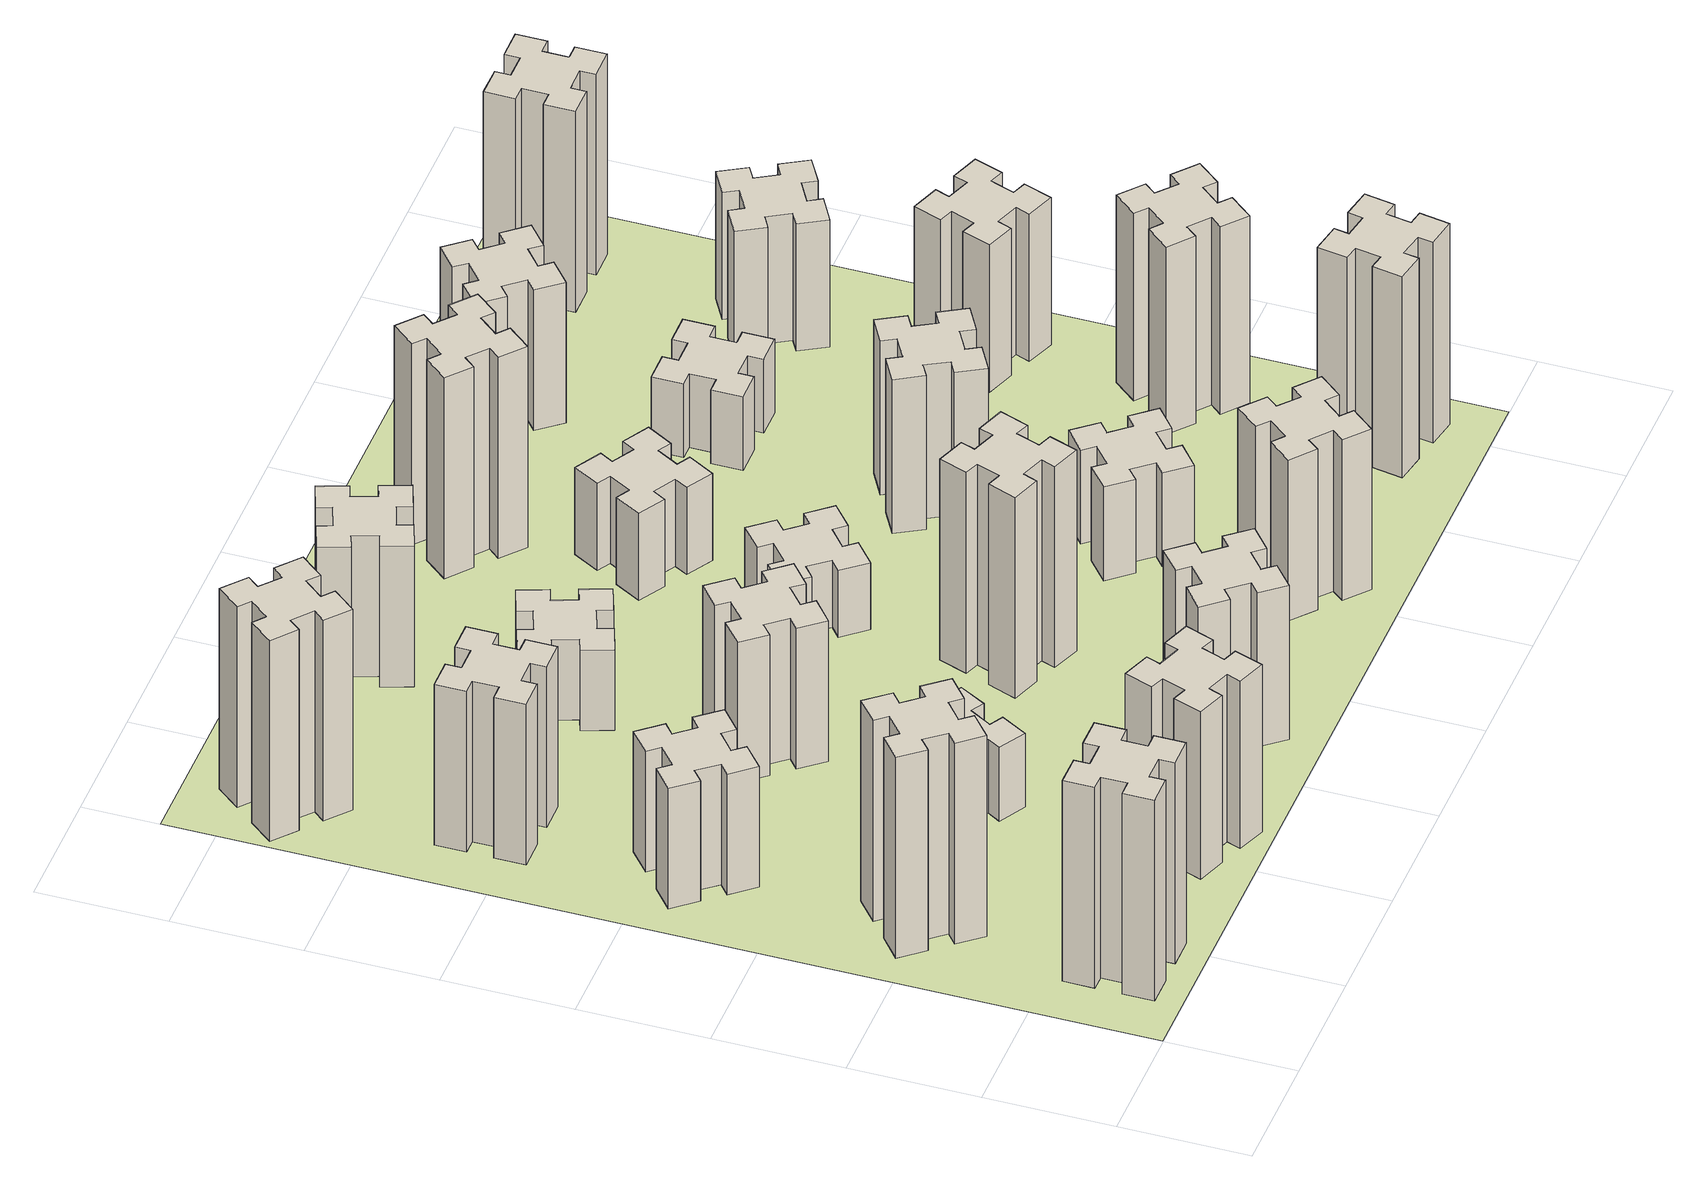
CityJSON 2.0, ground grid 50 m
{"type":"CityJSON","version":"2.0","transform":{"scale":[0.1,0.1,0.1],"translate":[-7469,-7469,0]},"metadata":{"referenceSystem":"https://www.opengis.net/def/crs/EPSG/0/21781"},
"CityObjects":{
"building1":{"type":"Building","attributes":{"class":"1000","function":"1000","usage":"1000","yearOfConstruction":2016,"roofType":"1000","measuredHeight":90,"storeysAboveGround":30,"storeysBelowGround":0},"geometry":[{"type":"Solid","lod":"1","boundaries":[[[[0,1,2,3,4,5,6,7,8,9,10,11,12,13,14,15,16,17,18,19]],[[17,16,20,21]],[[16,15,22,20]],[[15,14,23,22]],[[14,13,24,23]],[[13,12,25,24]],[[12,11,26,25]],[[11,10,27,26]],[[10,9,28,27]],[[9,8,29,28]],[[8,7,30,29]],[[7,6,31,30]],[[6,5,32,31]],[[5,4,33,32]],[[4,3,34,33]],[[3,2,35,34]],[[2,1,36,35]],[[1,0,37,36]],[[0,19,38,37]],[[19,18,39,38]],[[18,17,21,39]],[[24,25,26,27,28,29,30,31,32,33,34,35,36,37,38,39,21,20,22,23]]]]}]},
"building2":{"type":"Building","attributes":{"class":"1000","function":"1000","usage":"1000","yearOfConstruction":2016,"roofType":"1000","measuredHeight":90,"storeysAboveGround":30,"storeysBelowGround":0},"geometry":[{"type":"Solid","lod":"1","boundaries":[[[[40,41,42,43,44,45,46,47,48,49,50,51,52,53,54,55,56,57,58,59]],[[57,56,60,61]],[[56,55,62,60]],[[55,54,63,62]],[[54,53,64,63]],[[53,52,65,64]],[[52,51,66,65]],[[51,50,67,66]],[[50,49,68,67]],[[49,48,69,68]],[[48,47,70,69]],[[47,46,71,70]],[[46,45,72,71]],[[45,44,73,72]],[[44,43,74,73]],[[43,42,75,74]],[[42,41,76,75]],[[41,40,77,76]],[[40,59,78,77]],[[59,58,79,78]],[[58,57,61,79]],[[64,65,66,67,68,69,70,71,72,73,74,75,76,77,78,79,61,60,62,63]]]]}]},
"building3":{"type":"Building","attributes":{"class":"1000","function":"1000","usage":"1000","yearOfConstruction":2016,"roofType":"1000","measuredHeight":54,"storeysAboveGround":30,"storeysBelowGround":0},"geometry":[{"type":"Solid","lod":"1","boundaries":[[[[80,81,82,83,84,85,86,87,88,89,90,91,92,93,94,95,96,97,98,99]],[[97,96,100,101]],[[96,95,102,100]],[[95,94,103,102]],[[94,93,104,103]],[[93,92,105,104]],[[92,91,106,105]],[[91,90,107,106]],[[90,89,108,107]],[[89,88,109,108]],[[88,87,110,109]],[[87,86,111,110]],[[86,85,112,111]],[[85,84,113,112]],[[84,83,114,113]],[[83,82,115,114]],[[82,81,116,115]],[[81,80,117,116]],[[80,99,118,117]],[[99,98,119,118]],[[98,97,101,119]],[[104,105,106,107,108,109,110,111,112,113,114,115,116,117,118,119,101,100,102,103]]]]}]},
"building4":{"type":"Building","attributes":{"class":"1000","function":"1000","usage":"1000","yearOfConstruction":2016,"roofType":"1000","measuredHeight":72,"storeysAboveGround":30,"storeysBelowGround":0},"geometry":[{"type":"Solid","lod":"1","boundaries":[[[[120,121,122,123,124,125,126,127,128,129,130,131,132,133,134,135,136,137,138,139]],[[137,136,140,141]],[[136,135,142,140]],[[135,134,143,142]],[[134,133,144,143]],[[133,132,145,144]],[[132,131,146,145]],[[131,130,147,146]],[[130,129,148,147]],[[129,128,149,148]],[[128,127,150,149]],[[127,126,151,150]],[[126,125,152,151]],[[125,124,153,152]],[[124,123,154,153]],[[123,122,155,154]],[[122,121,156,155]],[[121,120,157,156]],[[120,139,158,157]],[[139,138,159,158]],[[138,137,141,159]],[[144,145,146,147,148,149,150,151,152,153,154,155,156,157,158,159,141,140,142,143]]]]}]},
"building5":{"type":"Building","attributes":{"class":"1000","function":"1000","usage":"1000","yearOfConstruction":2016,"roofType":"1000","measuredHeight":75,"storeysAboveGround":30,"storeysBelowGround":0},"geometry":[{"type":"Solid","lod":"1","boundaries":[[[[160,161,162,163,164,165,166,167,168,169,170,171,172,173,174,175,176,177,178,179]],[[177,176,180,181]],[[176,175,182,180]],[[175,174,183,182]],[[174,173,184,183]],[[173,172,185,184]],[[172,171,186,185]],[[171,170,187,186]],[[170,169,188,187]],[[169,168,189,188]],[[168,167,190,189]],[[167,166,191,190]],[[166,165,192,191]],[[165,164,193,192]],[[164,163,194,193]],[[163,162,195,194]],[[162,161,196,195]],[[161,160,197,196]],[[160,179,198,197]],[[179,178,199,198]],[[178,177,181,199]],[[184,185,186,187,188,189,190,191,192,193,194,195,196,197,198,199,181,180,182,183]]]]}]},
"building6":{"type":"Building","attributes":{"class":"1000","function":"1000","usage":"1000","yearOfConstruction":2016,"roofType":"1000","measuredHeight":90,"storeysAboveGround":30,"storeysBelowGround":0},"geometry":[{"type":"Solid","lod":"1","boundaries":[[[[200,201,202,203,204,205,206,207,208,209,210,211,212,213,214,215,216,217,218,219]],[[217,216,220,221]],[[216,215,222,220]],[[215,214,223,222]],[[214,213,224,223]],[[213,212,225,224]],[[212,211,226,225]],[[211,210,227,226]],[[210,209,228,227]],[[209,208,229,228]],[[208,207,230,229]],[[207,206,231,230]],[[206,205,232,231]],[[205,204,233,232]],[[204,203,234,233]],[[203,202,235,234]],[[202,201,236,235]],[[201,200,237,236]],[[200,219,238,237]],[[219,218,239,238]],[[218,217,221,239]],[[224,225,226,227,228,229,230,231,232,233,234,235,236,237,238,239,221,220,222,223]]]]}]},
"building7":{"type":"Building","attributes":{"class":"1000","function":"1000","usage":"1000","yearOfConstruction":2016,"roofType":"1000","measuredHeight":33,"storeysAboveGround":30,"storeysBelowGround":0},"geometry":[{"type":"Solid","lod":"1","boundaries":[[[[240,241,242,243,244,245,246,247,248,249,250,251,252,253,254,255,256,257,258,259]],[[257,256,260,261]],[[256,255,262,260]],[[255,254,263,262]],[[254,253,264,263]],[[253,252,265,264]],[[252,251,266,265]],[[251,250,267,266]],[[250,249,268,267]],[[249,248,269,268]],[[248,247,270,269]],[[247,246,271,270]],[[246,245,272,271]],[[245,244,273,272]],[[244,243,274,273]],[[243,242,275,274]],[[242,241,276,275]],[[241,240,277,276]],[[240,259,278,277]],[[259,258,279,278]],[[258,257,261,279]],[[264,265,266,267,268,269,270,271,272,273,274,275,276,277,278,279,261,260,262,263]]]]}]},
"building8":{"type":"Building","attributes":{"class":"1000","function":"1000","usage":"1000","yearOfConstruction":2016,"roofType":"1000","measuredHeight":63,"storeysAboveGround":30,"storeysBelowGround":0},"geometry":[{"type":"Solid","lod":"1","boundaries":[[[[280,281,282,283,284,285,286,287,288,289,290,291,292,293,294,295,296,297,298,299]],[[297,296,300,301]],[[296,295,302,300]],[[295,294,303,302]],[[294,293,304,303]],[[293,292,305,304]],[[292,291,306,305]],[[291,290,307,306]],[[290,289,308,307]],[[289,288,309,308]],[[288,287,310,309]],[[287,286,311,310]],[[286,285,312,311]],[[285,284,313,312]],[[284,283,314,313]],[[283,282,315,314]],[[282,281,316,315]],[[281,280,317,316]],[[280,299,318,317]],[[299,298,319,318]],[[298,297,301,319]],[[304,305,306,307,308,309,310,311,312,313,314,315,316,317,318,319,301,300,302,303]]]]}]},
"building9":{"type":"Building","attributes":{"class":"1000","function":"1000","usage":"1000","yearOfConstruction":2016,"roofType":"1000","measuredHeight":69,"storeysAboveGround":30,"storeysBelowGround":0},"geometry":[{"type":"Solid","lod":"1","boundaries":[[[[320,321,322,323,324,325,326,327,328,329,330,331,332,333,334,335,336,337,338,339]],[[337,336,340,341]],[[336,335,342,340]],[[335,334,343,342]],[[334,333,344,343]],[[333,332,345,344]],[[332,331,346,345]],[[331,330,347,346]],[[330,329,348,347]],[[329,328,349,348]],[[328,327,350,349]],[[327,326,351,350]],[[326,325,352,351]],[[325,324,353,352]],[[324,323,354,353]],[[323,322,355,354]],[[322,321,356,355]],[[321,320,357,356]],[[320,339,358,357]],[[339,338,359,358]],[[338,337,341,359]],[[344,345,346,347,348,349,350,351,352,353,354,355,356,357,358,359,341,340,342,343]]]]}]},
"building10":{"type":"Building","attributes":{"class":"1000","function":"1000","usage":"1000","yearOfConstruction":2016,"roofType":"1000","measuredHeight":36,"storeysAboveGround":30,"storeysBelowGround":0},"geometry":[{"type":"Solid","lod":"1","boundaries":[[[[360,361,362,363,364,365,366,367,368,369,370,371,372,373,374,375,376,377,378,379]],[[377,376,380,381]],[[376,375,382,380]],[[375,374,383,382]],[[374,373,384,383]],[[373,372,385,384]],[[372,371,386,385]],[[371,370,387,386]],[[370,369,388,387]],[[369,368,389,388]],[[368,367,390,389]],[[367,366,391,390]],[[366,365,392,391]],[[365,364,393,392]],[[364,363,394,393]],[[363,362,395,394]],[[362,361,396,395]],[[361,360,397,396]],[[360,379,398,397]],[[379,378,399,398]],[[378,377,381,399]],[[384,385,386,387,388,389,390,391,392,393,394,395,396,397,398,399,381,380,382,383]]]]}]},
"building11":{"type":"Building","attributes":{"class":"1000","function":"1000","usage":"1000","yearOfConstruction":2016,"roofType":"1000","measuredHeight":63,"storeysAboveGround":30,"storeysBelowGround":0},"geometry":[{"type":"Solid","lod":"1","boundaries":[[[[400,401,402,403,404,405,406,407,408,409,410,411,412,413,414,415,416,417,418,419]],[[417,416,420,421]],[[416,415,422,420]],[[415,414,423,422]],[[414,413,424,423]],[[413,412,425,424]],[[412,411,426,425]],[[411,410,427,426]],[[410,409,428,427]],[[409,408,429,428]],[[408,407,430,429]],[[407,406,431,430]],[[406,405,432,431]],[[405,404,433,432]],[[404,403,434,433]],[[403,402,435,434]],[[402,401,436,435]],[[401,400,437,436]],[[400,419,438,437]],[[419,418,439,438]],[[418,417,421,439]],[[424,425,426,427,428,429,430,431,432,433,434,435,436,437,438,439,421,420,422,423]]]]}]},
"building12":{"type":"Building","attributes":{"class":"1000","function":"1000","usage":"1000","yearOfConstruction":2016,"roofType":"1000","measuredHeight":90,"storeysAboveGround":30,"storeysBelowGround":0},"geometry":[{"type":"Solid","lod":"1","boundaries":[[[[440,441,442,443,444,445,446,447,448,449,450,451,452,453,454,455,456,457,458,459]],[[457,456,460,461]],[[456,455,462,460]],[[455,454,463,462]],[[454,453,464,463]],[[453,452,465,464]],[[452,451,466,465]],[[451,450,467,466]],[[450,449,468,467]],[[449,448,469,468]],[[448,447,470,469]],[[447,446,471,470]],[[446,445,472,471]],[[445,444,473,472]],[[444,443,474,473]],[[443,442,475,474]],[[442,441,476,475]],[[441,440,477,476]],[[440,459,478,477]],[[459,458,479,478]],[[458,457,461,479]],[[464,465,466,467,468,469,470,471,472,473,474,475,476,477,478,479,461,460,462,463]]]]}]},
"building13":{"type":"Building","attributes":{"class":"1000","function":"1000","usage":"1000","yearOfConstruction":2016,"roofType":"1000","measuredHeight":30,"storeysAboveGround":30,"storeysBelowGround":0},"geometry":[{"type":"Solid","lod":"1","boundaries":[[[[480,481,482,483,484,485,486,487,488,489,490,491,492,493,494,495,496,497,498,499]],[[497,496,500,501]],[[496,495,502,500]],[[495,494,503,502]],[[494,493,504,503]],[[493,492,505,504]],[[492,491,506,505]],[[491,490,507,506]],[[490,489,508,507]],[[489,488,509,508]],[[488,487,510,509]],[[487,486,511,510]],[[486,485,512,511]],[[485,484,513,512]],[[484,483,514,513]],[[483,482,515,514]],[[482,481,516,515]],[[481,480,517,516]],[[480,499,518,517]],[[499,498,519,518]],[[498,497,501,519]],[[504,505,506,507,508,509,510,511,512,513,514,515,516,517,518,519,501,500,502,503]]]]}]},
"building14":{"type":"Building","attributes":{"class":"1000","function":"1000","usage":"1000","yearOfConstruction":2016,"roofType":"1000","measuredHeight":72,"storeysAboveGround":30,"storeysBelowGround":0},"geometry":[{"type":"Solid","lod":"1","boundaries":[[[[520,521,522,523,524,525,526,527,528,529,530,531,532,533,534,535,536,537,538,539]],[[537,536,540,541]],[[536,535,542,540]],[[535,534,543,542]],[[534,533,544,543]],[[533,532,545,544]],[[532,531,546,545]],[[531,530,547,546]],[[530,529,548,547]],[[529,528,549,548]],[[528,527,550,549]],[[527,526,551,550]],[[526,525,552,551]],[[525,524,553,552]],[[524,523,554,553]],[[523,522,555,554]],[[522,521,556,555]],[[521,520,557,556]],[[520,539,558,557]],[[539,538,559,558]],[[538,537,541,559]],[[544,545,546,547,548,549,550,551,552,553,554,555,556,557,558,559,541,540,542,543]]]]}]},
"building15":{"type":"Building","attributes":{"class":"1000","function":"1000","usage":"1000","yearOfConstruction":2016,"roofType":"1000","measuredHeight":39,"storeysAboveGround":30,"storeysBelowGround":0},"geometry":[{"type":"Solid","lod":"1","boundaries":[[[[560,561,562,563,564,565,566,567,568,569,570,571,572,573,574,575,576,577,578,579]],[[577,576,580,581]],[[576,575,582,580]],[[575,574,583,582]],[[574,573,584,583]],[[573,572,585,584]],[[572,571,586,585]],[[571,570,587,586]],[[570,569,588,587]],[[569,568,589,588]],[[568,567,590,589]],[[567,566,591,590]],[[566,565,592,591]],[[565,564,593,592]],[[564,563,594,593]],[[563,562,595,594]],[[562,561,596,595]],[[561,560,597,596]],[[560,579,598,597]],[[579,578,599,598]],[[578,577,581,599]],[[584,585,586,587,588,589,590,591,592,593,594,595,596,597,598,599,581,580,582,583]]]]}]},
"building16":{"type":"Building","attributes":{"class":"1000","function":"1000","usage":"1000","yearOfConstruction":2016,"roofType":"1000","measuredHeight":90,"storeysAboveGround":30,"storeysBelowGround":0},"geometry":[{"type":"Solid","lod":"1","boundaries":[[[[600,601,602,603,604,605,606,607,608,609,610,611,612,613,614,615,616,617,618,619]],[[617,616,620,621]],[[616,615,622,620]],[[615,614,623,622]],[[614,613,624,623]],[[613,612,625,624]],[[612,611,626,625]],[[611,610,627,626]],[[610,609,628,627]],[[609,608,629,628]],[[608,607,630,629]],[[607,606,631,630]],[[606,605,632,631]],[[605,604,633,632]],[[604,603,634,633]],[[603,602,635,634]],[[602,601,636,635]],[[601,600,637,636]],[[600,619,638,637]],[[619,618,639,638]],[[618,617,621,639]],[[624,625,626,627,628,629,630,631,632,633,634,635,636,637,638,639,621,620,622,623]]]]}]},
"building17":{"type":"Building","attributes":{"class":"1000","function":"1000","usage":"1000","yearOfConstruction":2016,"roofType":"1000","measuredHeight":42,"storeysAboveGround":30,"storeysBelowGround":0},"geometry":[{"type":"Solid","lod":"1","boundaries":[[[[640,641,642,643,644,645,646,647,648,649,650,651,652,653,654,655,656,657,658,659]],[[657,656,660,661]],[[656,655,662,660]],[[655,654,663,662]],[[654,653,664,663]],[[653,652,665,664]],[[652,651,666,665]],[[651,650,667,666]],[[650,649,668,667]],[[649,648,669,668]],[[648,647,670,669]],[[647,646,671,670]],[[646,645,672,671]],[[645,644,673,672]],[[644,643,674,673]],[[643,642,675,674]],[[642,641,676,675]],[[641,640,677,676]],[[640,659,678,677]],[[659,658,679,678]],[[658,657,661,679]],[[664,665,666,667,668,669,670,671,672,673,674,675,676,677,678,679,661,660,662,663]]]]}]},
"building18":{"type":"Building","attributes":{"class":"1000","function":"1000","usage":"1000","yearOfConstruction":2016,"roofType":"1000","measuredHeight":69,"storeysAboveGround":30,"storeysBelowGround":0},"geometry":[{"type":"Solid","lod":"1","boundaries":[[[[680,681,682,683,684,685,686,687,688,689,690,691,692,693,694,695,696,697,698,699]],[[697,696,700,701]],[[696,695,702,700]],[[695,694,703,702]],[[694,693,704,703]],[[693,692,705,704]],[[692,691,706,705]],[[691,690,707,706]],[[690,689,708,707]],[[689,688,709,708]],[[688,687,710,709]],[[687,686,711,710]],[[686,685,712,711]],[[685,684,713,712]],[[684,683,714,713]],[[683,682,715,714]],[[682,681,716,715]],[[681,680,717,716]],[[680,699,718,717]],[[699,698,719,718]],[[698,697,701,719]],[[704,705,706,707,708,709,710,711,712,713,714,715,716,717,718,719,701,700,702,703]]]]}]},
"building19":{"type":"Building","attributes":{"class":"1000","function":"1000","usage":"1000","yearOfConstruction":2016,"roofType":"1000","measuredHeight":33,"storeysAboveGround":30,"storeysBelowGround":0},"geometry":[{"type":"Solid","lod":"1","boundaries":[[[[720,721,722,723,724,725,726,727,728,729,730,731,732,733,734,735,736,737,738,739]],[[737,736,740,741]],[[736,735,742,740]],[[735,734,743,742]],[[734,733,744,743]],[[733,732,745,744]],[[732,731,746,745]],[[731,730,747,746]],[[730,729,748,747]],[[729,728,749,748]],[[728,727,750,749]],[[727,726,751,750]],[[726,725,752,751]],[[725,724,753,752]],[[724,723,754,753]],[[723,722,755,754]],[[722,721,756,755]],[[721,720,757,756]],[[720,739,758,757]],[[739,738,759,758]],[[738,737,741,759]],[[744,745,746,747,748,749,750,751,752,753,754,755,756,757,758,759,741,740,742,743]]]]}]},
"building20":{"type":"Building","attributes":{"class":"1000","function":"1000","usage":"1000","yearOfConstruction":2016,"roofType":"1000","measuredHeight":90,"storeysAboveGround":30,"storeysBelowGround":0},"geometry":[{"type":"Solid","lod":"1","boundaries":[[[[760,761,762,763,764,765,766,767,768,769,770,771,772,773,774,775,776,777,778,779]],[[777,776,780,781]],[[776,775,782,780]],[[775,774,783,782]],[[774,773,784,783]],[[773,772,785,784]],[[772,771,786,785]],[[771,770,787,786]],[[770,769,788,787]],[[769,768,789,788]],[[768,767,790,789]],[[767,766,791,790]],[[766,765,792,791]],[[765,764,793,792]],[[764,763,794,793]],[[763,762,795,794]],[[762,761,796,795]],[[761,760,797,796]],[[760,779,798,797]],[[779,778,799,798]],[[778,777,781,799]],[[784,785,786,787,788,789,790,791,792,793,794,795,796,797,798,799,781,780,782,783]]]]}]},
"building21":{"type":"Building","attributes":{"class":"1000","function":"1000","usage":"1000","yearOfConstruction":2016,"roofType":"1000","measuredHeight":63,"storeysAboveGround":30,"storeysBelowGround":0},"geometry":[{"type":"Solid","lod":"1","boundaries":[[[[800,801,802,803,804,805,806,807,808,809,810,811,812,813,814,815,816,817,818,819]],[[817,816,820,821]],[[816,815,822,820]],[[815,814,823,822]],[[814,813,824,823]],[[813,812,825,824]],[[812,811,826,825]],[[811,810,827,826]],[[810,809,828,827]],[[809,808,829,828]],[[808,807,830,829]],[[807,806,831,830]],[[806,805,832,831]],[[805,804,833,832]],[[804,803,834,833]],[[803,802,835,834]],[[802,801,836,835]],[[801,800,837,836]],[[800,819,838,837]],[[819,818,839,838]],[[818,817,821,839]],[[824,825,826,827,828,829,830,831,832,833,834,835,836,837,838,839,821,820,822,823]]]]}]},
"building22":{"type":"Building","attributes":{"class":"1000","function":"1000","usage":"1000","yearOfConstruction":2016,"roofType":"1000","measuredHeight":84,"storeysAboveGround":30,"storeysBelowGround":0},"geometry":[{"type":"Solid","lod":"1","boundaries":[[[[840,841,842,843,844,845,846,847,848,849,850,851,852,853,854,855,856,857,858,859]],[[857,856,860,861]],[[856,855,862,860]],[[855,854,863,862]],[[854,853,864,863]],[[853,852,865,864]],[[852,851,866,865]],[[851,850,867,866]],[[850,849,868,867]],[[849,848,869,868]],[[848,847,870,869]],[[847,846,871,870]],[[846,845,872,871]],[[845,844,873,872]],[[844,843,874,873]],[[843,842,875,874]],[[842,841,876,875]],[[841,840,877,876]],[[840,859,878,877]],[[859,858,879,878]],[[858,857,861,879]],[[864,865,866,867,868,869,870,871,872,873,874,875,876,877,878,879,861,860,862,863]]]]}]},
"building23":{"type":"Building","attributes":{"class":"1000","function":"1000","usage":"1000","yearOfConstruction":2016,"roofType":"1000","measuredHeight":66,"storeysAboveGround":30,"storeysBelowGround":0},"geometry":[{"type":"Solid","lod":"1","boundaries":[[[[880,881,882,883,884,885,886,887,888,889,890,891,892,893,894,895,896,897,898,899]],[[897,896,900,901]],[[896,895,902,900]],[[895,894,903,902]],[[894,893,904,903]],[[893,892,905,904]],[[892,891,906,905]],[[891,890,907,906]],[[890,889,908,907]],[[889,888,909,908]],[[888,887,910,909]],[[887,886,911,910]],[[886,885,912,911]],[[885,884,913,912]],[[884,883,914,913]],[[883,882,915,914]],[[882,881,916,915]],[[881,880,917,916]],[[880,899,918,917]],[[899,898,919,918]],[[898,897,901,919]],[[904,905,906,907,908,909,910,911,912,913,914,915,916,917,918,919,901,900,902,903]]]]}]},
"building24":{"type":"Building","attributes":{"class":"1000","function":"1000","usage":"1000","yearOfConstruction":2016,"roofType":"1000","measuredHeight":57,"storeysAboveGround":30,"storeysBelowGround":0},"geometry":[{"type":"Solid","lod":"1","boundaries":[[[[920,921,922,923,924,925,926,927,928,929,930,931,932,933,934,935,936,937,938,939]],[[937,936,940,941]],[[936,935,942,940]],[[935,934,943,942]],[[934,933,944,943]],[[933,932,945,944]],[[932,931,946,945]],[[931,930,947,946]],[[930,929,948,947]],[[929,928,949,948]],[[928,927,950,949]],[[927,926,951,950]],[[926,925,952,951]],[[925,924,953,952]],[[924,923,954,953]],[[923,922,955,954]],[[922,921,956,955]],[[921,920,957,956]],[[920,939,958,957]],[[939,938,959,958]],[[938,937,941,959]],[[944,945,946,947,948,949,950,951,952,953,954,955,956,957,958,959,941,940,942,943]]]]}]},
"building25":{"type":"Building","attributes":{"class":"1000","function":"1000","usage":"1000","yearOfConstruction":2016,"roofType":"1000","measuredHeight":90,"storeysAboveGround":30,"storeysBelowGround":0},"geometry":[{"type":"Solid","lod":"1","boundaries":[[[[960,961,962,963,964,965,966,967,968,969,970,971,972,973,974,975,976,977,978,979]],[[977,976,980,981]],[[976,975,982,980]],[[975,974,983,982]],[[974,973,984,983]],[[973,972,985,984]],[[972,971,986,985]],[[971,970,987,986]],[[970,969,988,987]],[[969,968,989,988]],[[968,967,990,989]],[[967,966,991,990]],[[966,965,992,991]],[[965,964,993,992]],[[964,963,994,993]],[[963,962,995,994]],[[962,961,996,995]],[[961,960,997,996]],[[960,979,998,997]],[[979,978,999,998]],[[978,977,981,999]],[[984,985,986,987,988,989,990,991,992,993,994,995,996,997,998,999,981,980,982,983]]]]}]},
"landuse1":{"type":"LandUse","attributes":{"name":"plot1","function":"1010"},"geometry":[{"type":"MultiSurface","lod":"1","boundaries":[[[1000,1001,1002,1003]]]}]}
},
"vertices":[
[265,325,0],[265,225,0],[205,225,0],[205,105,0],[325,105,0],[325,165,0],[425,165,0],[425,105,0],[545,105,0],[545,225,0],[485,225,0],[485,325,0],[545,325,0],[545,445,0],[425,445,0],[425,385,0],[325,385,0],[325,445,0],[205,445,0],[205,325,0],[325,385,900],[325,445,900],[425,385,900],[425,445,900],[545,445,900],[545,325,900],[485,325,900],[485,225,900],[545,225,900],[545,105,900],[425,105,900],[425,165,900],[325,165,900],[325,105,900],[205,105,900],[205,225,900],[265,225,900],[265,325,900],[205,325,900],[205,445,900],
[492,1048,0],[427,1124,0],[473,1163,0],[396,1255,0],[304,1178,0],[343,1132,0],[266,1067,0],[228,1113,0],[136,1036,0],[213,944,0],[259,983,0],[323,906,0],[277,868,0],[354,776,0],[446,853,0],[408,899,0],[484,963,0],[523,917,0],[615,994,0],[538,1086,0],[484,963,900],[523,917,900],[408,899,900],[446,853,900],[354,776,900],[277,868,900],[323,906,900],[259,983,900],[213,944,900],[136,1036,900],[228,1113,900],[266,1067,900],[343,1132,900],[304,1178,900],[396,1255,900],[473,1163,900],[427,1124,900],[492,1048,900],[538,1086,900],[615,994,900],
[408,1739,0],[484,1803,0],[523,1757,0],[615,1834,0],[538,1926,0],[492,1888,0],[427,1964,0],[473,2003,0],[396,2095,0],[304,2018,0],[343,1972,0],[266,1907,0],[228,1953,0],[136,1876,0],[213,1784,0],[259,1823,0],[323,1746,0],[277,1708,0],[354,1616,0],[446,1693,0],[323,1746,540],[277,1708,540],[259,1823,540],[213,1784,540],[136,1876,540],[228,1953,540],[266,1907,540],[343,1972,540],[304,2018,540],[396,2095,540],[473,2003,540],[427,1964,540],[492,1888,540],[538,1926,540],[615,1834,540],[523,1757,540],[484,1803,540],[408,1739,540],[446,1693,540],[354,1616,540],
[485,2545,0],[485,2645,0],[545,2645,0],[545,2765,0],[425,2765,0],[425,2705,0],[325,2705,0],[325,2765,0],[205,2765,0],[205,2645,0],[265,2645,0],[265,2545,0],[205,2545,0],[205,2425,0],[325,2425,0],[325,2485,0],[425,2485,0],[425,2425,0],[545,2425,0],[545,2545,0],[425,2485,720],[425,2425,720],[325,2485,720],[325,2425,720],[205,2425,720],[205,2545,720],[265,2545,720],[265,2645,720],[205,2645,720],[205,2765,720],[325,2765,720],[325,2705,720],[425,2705,720],[425,2765,720],[545,2765,720],[545,2645,720],[485,2645,720],[485,2545,720],[545,2545,720],[545,2425,720],
[1029,360,0],[995,266,0],[939,287,0],[897,174,0],[1010,133,0],[1031,189,0],[1125,155,0],[1104,99,0],[1217,57,0],[1258,170,0],[1202,191,0],[1236,285,0],[1292,264,0],[1333,377,0],[1220,418,0],[1200,362,0],[1106,396,0],[1127,452,0],[1014,493,0],[973,380,0],[1106,396,750],[1127,452,750],[1200,362,750],[1220,418,750],[1333,377,750],[1292,264,750],[1236,285,750],[1202,191,750],[1258,170,750],[1217,57,750],[1104,99,750],[1125,155,750],[1031,189,750],[1010,133,750],[897,174,750],[939,287,750],[995,266,750],[1029,360,750],[973,380,750],[1014,493,750],
[384,3387,0],[308,3452,0],[346,3498,0],[254,3575,0],[177,3483,0],[223,3444,0],[159,3368,0],[113,3406,0],[36,3314,0],[128,3237,0],[166,3283,0],[243,3219,0],[204,3173,0],[296,3096,0],[373,3188,0],[327,3226,0],[392,3303,0],[438,3264,0],[515,3356,0],[423,3433,0],[392,3303,900],[438,3264,900],[327,3226,900],[373,3188,900],[296,3096,900],[204,3173,900],[243,3219,900],[166,3283,900],[128,3237,900],[36,3314,900],[113,3406,900],[159,3368,900],[223,3444,900],[177,3483,900],[254,3575,900],[346,3498,900],[308,3452,900],[384,3387,900],[423,3433,900],[515,3356,900],
[1086,1017,0],[1136,1104,0],[1188,1074,0],[1248,1178,0],[1144,1238,0],[1114,1186,0],[1027,1236,0],[1057,1288,0],[953,1348,0],[893,1244,0],[945,1214,0],[895,1127,0],[843,1157,0],[783,1053,0],[887,993,0],[917,1045,0],[1004,995,0],[974,943,0],[1078,883,0],[1138,987,0],[1004,995,330],[974,943,330],[917,1045,330],[887,993,330],[783,1053,330],[843,1157,330],[895,1127,330],[945,1214,330],[893,1244,330],[953,1348,330],[1057,1288,330],[1027,1236,330],[1114,1186,330],[1144,1238,330],[1248,1178,330],[1188,1074,330],[1136,1104,330],[1086,1017,330],[1138,987,330],[1078,883,330],
[1083,1972,0],[1006,1907,0],[968,1953,0],[876,1876,0],[953,1784,0],[999,1823,0],[1063,1746,0],[1017,1708,0],[1094,1616,0],[1186,1693,0],[1148,1739,0],[1224,1803,0],[1263,1757,0],[1355,1834,0],[1278,1926,0],[1232,1888,0],[1167,1964,0],[1213,2003,0],[1136,2095,0],[1044,2018,0],[1167,1964,630],[1213,2003,630],[1232,1888,630],[1278,1926,630],[1355,1834,630],[1263,1757,630],[1224,1803,630],[1148,1739,630],[1186,1693,630],[1094,1616,630],[1017,1708,630],[1063,1746,630],[999,1823,630],[953,1784,630],[876,1876,630],[968,1953,630],[1006,1907,630],[1083,1972,630],[1044,2018,630],[1136,2095,630],
[1639,343,0],[1703,266,0],[1657,228,0],[1734,136,0],[1826,213,0],[1788,259,0],[1864,323,0],[1903,277,0],[1995,354,0],[1918,446,0],[1872,408,0],[1807,484,0],[1853,523,0],[1776,615,0],[1684,538,0],[1723,492,0],[1646,427,0],[1608,473,0],[1516,396,0],[1593,304,0],[1646,427,690],[1608,473,690],[1723,492,690],[1684,538,690],[1776,615,690],[1853,523,690],[1807,484,690],[1872,408,690],[1918,446,690],[1995,354,690],[1903,277,690],[1864,323,690],[1788,259,690],[1826,213,690],[1734,136,690],[1657,228,690],[1703,266,690],[1639,343,690],[1593,304,690],[1516,396,690],
[1106,2475,0],[1200,2509,0],[1220,2453,0],[1333,2494,0],[1292,2607,0],[1236,2586,0],[1202,2680,0],[1258,2700,0],[1217,2813,0],[1104,2772,0],[1125,2716,0],[1031,2682,0],[1010,2738,0],[897,2697,0],[939,2584,0],[995,2605,0],[1029,2511,0],[973,2490,0],[1014,2377,0],[1127,2419,0],[1029,2511,360],[973,2490,360],[995,2605,360],[939,2584,360],[897,2697,360],[1010,2738,360],[1031,2682,360],[1125,2716,360],[1104,2772,360],[1217,2813,360],[1258,2700,360],[1202,2680,360],[1236,2586,360],[1292,2607,360],[1333,2494,360],[1220,2453,360],[1200,2509,360],[1106,2475,360],[1127,2419,360],[1014,2377,360],
[1125,3456,0],[1031,3422,0],[1010,3478,0],[897,3437,0],[939,3324,0],[995,3345,0],[1029,3251,0],[973,3230,0],[1014,3117,0],[1127,3159,0],[1106,3215,0],[1200,3249,0],[1220,3193,0],[1333,3234,0],[1292,3347,0],[1236,3326,0],[1202,3420,0],[1258,3440,0],[1217,3553,0],[1104,3512,0],[1202,3420,630],[1258,3440,630],[1236,3326,630],[1292,3347,630],[1333,3234,630],[1220,3193,630],[1200,3249,630],[1106,3215,630],[1127,3159,630],[1014,3117,630],[973,3230,630],[1029,3251,630],[995,3345,630],[939,3324,630],[897,3437,630],[1010,3478,630],[1031,3422,630],[1125,3456,630],[1104,3512,630],[1217,3553,630],
[1769,1300,0],[1735,1206,0],[1679,1227,0],[1637,1114,0],[1750,1073,0],[1771,1129,0],[1865,1095,0],[1844,1039,0],[1957,997,0],[1998,1110,0],[1942,1131,0],[1976,1225,0],[2032,1204,0],[2073,1317,0],[1960,1358,0],[1940,1302,0],[1846,1336,0],[1867,1392,0],[1754,1433,0],[1713,1320,0],[1846,1336,900],[1867,1392,900],[1940,1302,900],[1960,1358,900],[2073,1317,900],[2032,1204,900],[1976,1225,900],[1942,1131,900],[1998,1110,900],[1957,997,900],[1844,1039,900],[1865,1095,900],[1771,1129,900],[1750,1073,900],[1637,1114,900],[1679,1227,900],[1735,1206,900],[1769,1300,900],[1713,1320,900],[1754,1433,900],
[1972,1988,0],[1907,2064,0],[1953,2103,0],[1876,2195,0],[1784,2118,0],[1823,2072,0],[1746,2007,0],[1708,2053,0],[1616,1976,0],[1693,1884,0],[1739,1923,0],[1803,1846,0],[1757,1808,0],[1834,1716,0],[1926,1793,0],[1888,1839,0],[1964,1903,0],[2003,1857,0],[2095,1934,0],[2018,2026,0],[1964,1903,300],[2003,1857,300],[1888,1839,300],[1926,1793,300],[1834,1716,300],[1757,1808,300],[1803,1846,300],[1739,1923,300],[1693,1884,300],[1616,1976,300],[1708,2053,300],[1746,2007,300],[1823,2072,300],[1784,2118,300],[1876,2195,300],[1953,2103,300],[1907,2064,300],[1972,1988,300],[2018,2026,300],[2095,1934,300],
[2486,323,0],[2563,259,0],[2524,213,0],[2616,136,0],[2693,228,0],[2647,266,0],[2712,343,0],[2758,304,0],[2835,396,0],[2743,473,0],[2704,427,0],[2628,492,0],[2666,538,0],[2574,615,0],[2497,523,0],[2543,484,0],[2479,408,0],[2433,446,0],[2356,354,0],[2448,277,0],[2479,408,720],[2433,446,720],[2543,484,720],[2497,523,720],[2574,615,720],[2666,538,720],[2628,492,720],[2704,427,720],[2743,473,720],[2835,396,720],[2758,304,720],[2712,343,720],[2647,266,720],[2693,228,720],[2616,136,720],[2524,213,720],[2563,259,720],[2486,323,720],[2448,277,720],[2356,354,720],
[2026,2497,0],[2076,2584,0],[2128,2554,0],[2188,2658,0],[2084,2718,0],[2054,2666,0],[1967,2716,0],[1997,2768,0],[1893,2828,0],[1833,2724,0],[1885,2694,0],[1835,2607,0],[1783,2637,0],[1723,2533,0],[1827,2473,0],[1857,2525,0],[1944,2475,0],[1914,2423,0],[2018,2363,0],[2078,2467,0],[1944,2475,390],[1914,2423,390],[1857,2525,390],[1827,2473,390],[1723,2533,390],[1783,2637,390],[1835,2607,390],[1885,2694,390],[1833,2724,390],[1893,2828,390],[1997,2768,390],[1967,2716,390],[2054,2666,390],[2084,2718,390],[2188,2658,390],[2128,2554,390],[2076,2584,390],[2026,2497,390],[2078,2467,390],[2018,2363,390],
[1746,3183,0],[1823,3119,0],[1784,3073,0],[1876,2996,0],[1953,3088,0],[1907,3126,0],[1972,3203,0],[2018,3164,0],[2095,3256,0],[2003,3333,0],[1964,3287,0],[1888,3352,0],[1926,3398,0],[1834,3475,0],[1757,3383,0],[1803,3344,0],[1739,3268,0],[1693,3306,0],[1616,3214,0],[1708,3137,0],[1739,3268,900],[1693,3306,900],[1803,3344,900],[1757,3383,900],[1834,3475,900],[1926,3398,900],[1888,3352,900],[1964,3287,900],[2003,3333,900],[2095,3256,900],[2018,3164,900],[1972,3203,900],[1907,3126,900],[1953,3088,900],[1876,2996,900],[1784,3073,900],[1823,3119,900],[1746,3183,900],[1708,3137,900],[1616,3214,900],
[2563,1132,0],[2486,1067,0],[2448,1113,0],[2356,1036,0],[2433,944,0],[2479,983,0],[2543,906,0],[2497,868,0],[2574,776,0],[2666,853,0],[2628,899,0],[2704,963,0],[2743,917,0],[2835,994,0],[2758,1086,0],[2712,1048,0],[2647,1124,0],[2693,1163,0],[2616,1255,0],[2524,1178,0],[2647,1124,420],[2693,1163,420],[2712,1048,420],[2758,1086,420],[2835,994,420],[2743,917,420],[2704,963,420],[2628,899,420],[2666,853,420],[2574,776,420],[2497,868,420],[2543,906,420],[2479,983,420],[2433,944,420],[2356,1036,420],[2448,1113,420],[2486,1067,420],[2563,1132,420],[2524,1178,420],[2616,1255,420],
[2475,1744,0],[2525,1657,0],[2473,1627,0],[2533,1523,0],[2637,1583,0],[2607,1635,0],[2694,1685,0],[2724,1633,0],[2828,1693,0],[2768,1797,0],[2716,1767,0],[2666,1854,0],[2718,1884,0],[2658,1988,0],[2554,1928,0],[2584,1876,0],[2497,1826,0],[2467,1878,0],[2363,1818,0],[2423,1714,0],[2497,1826,690],[2467,1878,690],[2584,1876,690],[2554,1928,690],[2658,1988,690],[2718,1884,690],[2666,1854,690],[2716,1767,690],[2768,1797,690],[2828,1693,690],[2724,1633,690],[2694,1685,690],[2607,1635,690],[2637,1583,690],[2533,1523,690],[2473,1627,690],[2525,1657,690],[2475,1744,690],[2423,1714,690],[2363,1818,690],
[2805,2545,0],[2805,2645,0],[2865,2645,0],[2865,2765,0],[2745,2765,0],[2745,2705,0],[2645,2705,0],[2645,2765,0],[2525,2765,0],[2525,2645,0],[2585,2645,0],[2585,2545,0],[2525,2545,0],[2525,2425,0],[2645,2425,0],[2645,2485,0],[2745,2485,0],[2745,2425,0],[2865,2425,0],[2865,2545,0],[2745,2485,330],[2745,2425,330],[2645,2485,330],[2645,2425,330],[2525,2425,330],[2525,2545,330],[2585,2545,330],[2585,2645,330],[2525,2645,330],[2525,2765,330],[2645,2765,330],[2645,2705,330],[2745,2705,330],[2745,2765,330],[2865,2765,330],[2865,2645,330],[2805,2645,330],[2805,2545,330],[2865,2545,330],[2865,2425,330],
[3504,475,0],[3405,492,0],[3416,551,0],[3297,572,0],[3277,454,0],[3336,444,0],[3318,345,0],[3259,356,0],[3238,237,0],[3357,217,0],[3367,276,0],[3465,258,0],[3455,199,0],[3573,178,0],[3594,297,0],[3535,307,0],[3552,405,0],[3611,395,0],[3632,513,0],[3514,534,0],[3552,405,900],[3611,395,900],[3535,307,900],[3594,297,900],[3573,178,900],[3455,199,900],[3465,258,900],[3367,276,900],[3357,217,900],[3238,237,900],[3259,356,900],[3318,345,900],[3336,444,900],[3277,454,900],[3297,572,900],[3416,551,900],[3405,492,900],[3504,475,900],[3514,534,900],[3632,513,900],
[2712,3368,0],[2647,3444,0],[2693,3483,0],[2616,3575,0],[2524,3498,0],[2563,3452,0],[2486,3387,0],[2448,3433,0],[2356,3356,0],[2433,3264,0],[2479,3303,0],[2543,3226,0],[2497,3188,0],[2574,3096,0],[2666,3173,0],[2628,3219,0],[2704,3283,0],[2743,3237,0],[2835,3314,0],[2758,3406,0],[2704,3283,630],[2743,3237,630],[2628,3219,630],[2666,3173,630],[2574,3096,630],[2497,3188,630],[2543,3226,630],[2479,3303,630],[2433,3264,630],[2356,3356,630],[2448,3433,630],[2486,3387,630],[2563,3452,630],[2524,3498,630],[2616,3575,630],[2693,3483,630],[2647,3444,630],[2712,3368,630],[2758,3406,630],[2835,3314,630],
[3487,1006,0],[3552,1083,0],[3598,1044,0],[3675,1136,0],[3583,1213,0],[3544,1167,0],[3468,1232,0],[3506,1278,0],[3414,1355,0],[3337,1263,0],[3383,1224,0],[3319,1148,0],[3273,1186,0],[3196,1094,0],[3288,1017,0],[3326,1063,0],[3403,999,0],[3364,953,0],[3456,876,0],[3533,968,0],[3403,999,840],[3364,953,840],[3326,1063,840],[3288,1017,840],[3196,1094,840],[3273,1186,840],[3319,1148,840],[3383,1224,840],[3337,1263,840],[3414,1355,840],[3506,1278,840],[3468,1232,840],[3544,1167,840],[3583,1213,840],[3675,1136,840],[3598,1044,840],[3552,1083,840],[3487,1006,840],[3533,968,840],[3456,876,840],
[3520,1942,0],[3426,1976,0],[3447,2032,0],[3334,2073,0],[3293,1960,0],[3349,1940,0],[3315,1846,0],[3259,1867,0],[3217,1754,0],[3330,1713,0],[3351,1769,0],[3445,1735,0],[3424,1679,0],[3537,1637,0],[3578,1750,0],[3522,1771,0],[3556,1865,0],[3612,1844,0],[3653,1957,0],[3540,1998,0],[3556,1865,660],[3612,1844,660],[3522,1771,660],[3578,1750,660],[3537,1637,660],[3424,1679,660],[3445,1735,660],[3351,1769,660],[3330,1713,660],[3217,1754,660],[3259,1867,660],[3315,1846,660],[3349,1940,660],[3293,1960,660],[3334,2073,660],[3447,2032,660],[3426,1976,660],[3520,1942,660],[3540,1998,660],[3653,1957,660],
[3347,2475,0],[3434,2525,0],[3464,2473,0],[3568,2533,0],[3508,2637,0],[3456,2607,0],[3406,2694,0],[3458,2724,0],[3398,2828,0],[3294,2768,0],[3324,2716,0],[3237,2666,0],[3207,2718,0],[3103,2658,0],[3163,2554,0],[3215,2584,0],[3265,2497,0],[3213,2467,0],[3273,2363,0],[3377,2423,0],[3265,2497,570],[3213,2467,570],[3215,2584,570],[3163,2554,570],[3103,2658,570],[3207,2718,570],[3237,2666,570],[3324,2716,570],[3294,2768,570],[3398,2828,570],[3458,2724,570],[3406,2694,570],[3456,2607,570],[3508,2637,570],[3568,2533,570],[3464,2473,570],[3434,2525,570],[3347,2475,570],[3377,2423,570],[3273,2363,570],
[3285,3325,0],[3385,3325,0],[3385,3265,0],[3505,3265,0],[3505,3385,0],[3445,3385,0],[3445,3485,0],[3505,3485,0],[3505,3605,0],[3385,3605,0],[3385,3545,0],[3285,3545,0],[3285,3605,0],[3165,3605,0],[3165,3485,0],[3225,3485,0],[3225,3385,0],[3165,3385,0],[3165,3265,0],[3285,3265,0],[3225,3385,900],[3165,3385,900],[3225,3485,900],[3165,3485,900],[3165,3605,900],[3285,3605,900],[3285,3545,900],[3385,3545,900],[3385,3605,900],[3505,3605,900],[3505,3485,900],[3445,3485,900],[3445,3385,900],[3505,3385,900],[3505,3265,900],[3385,3265,900],[3385,3325,900],[3285,3325,900],[3285,3265,900],[3165,3265,900],
[5,3705,0],[3705,3705,0],[3705,5,0],[5,5,0]
]}
